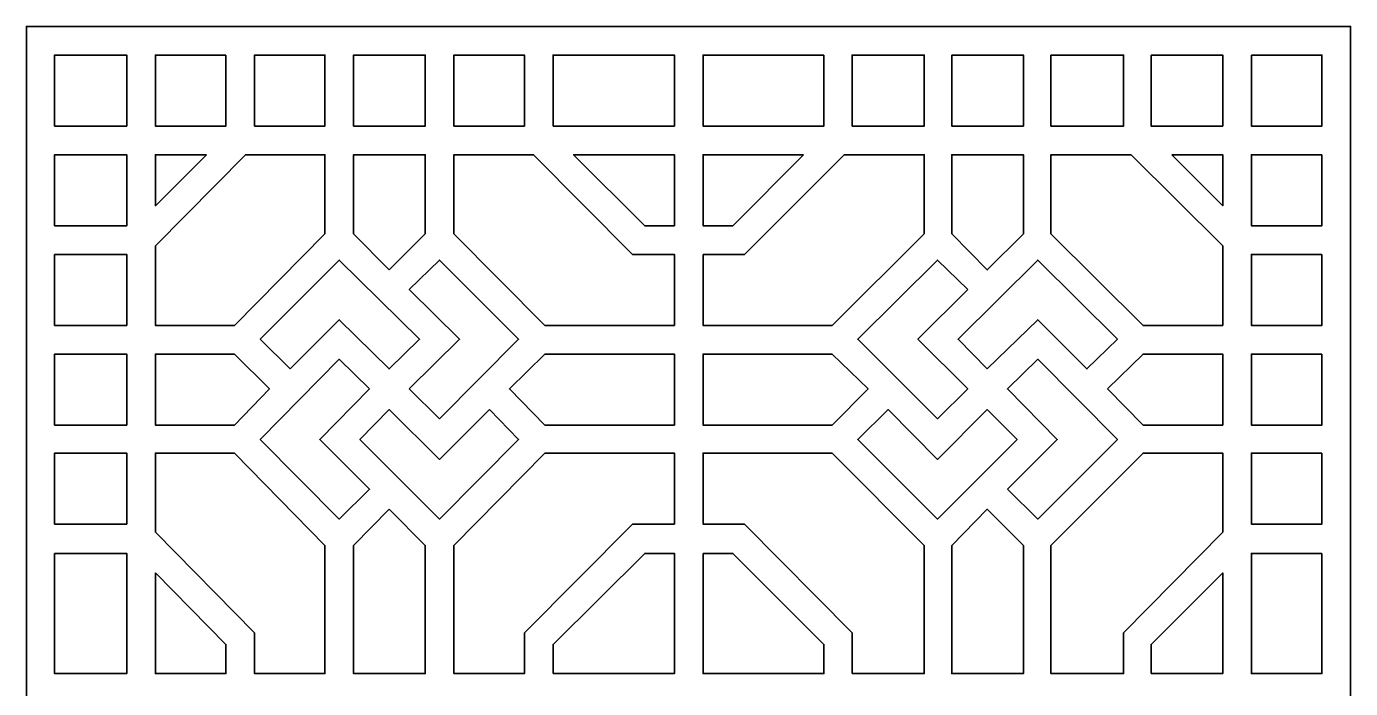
# Model space of a CAD drawing. Header units: centimetres. Extents: x -7.6 to 5.8, y -13 to 14.5.
# Drawn here: x -7.65 to 5.79, y 7.82 to 14.54 of the extents above; entities that cross this region are included whole.
import ezdxf

# ---------------------------------------------------------------- set-up
doc = ezdxf.new("R2010")
doc.units = ezdxf.units.CM
doc.header["$MEASUREMENT"] = 0
doc.layers.add('layer 1', color=7, linetype='Continuous')

msp = doc.modelspace()

# ---------------------------------------------------------------- linework, layer by layer
at = {"layer": 'layer 1', "color": 114, "lineweight": 35}
for points, knots in [([(-0.92346, 1.0957), (-0.92346, 1.0957), (5.79471, 1.0957), (5.79471, 1.0957), (5.79471, 1.0957), (5.79471, 1.0957), (5.79471, 7.81968), (5.79471, 7.81968), (5.79471, 7.81968), (5.79471, 7.81968), (5.79471, 14.54366), (5.79471, 14.54366), (5.79471, 14.54366), (5.79471, 14.54366), (-0.92346, 14.54366), (-0.92346, 14.54366), (-0.92346, 14.54366), (-0.92346, 14.54366), (-7.64744, 14.54366), (-7.64744, 14.54366), (-7.64744, 14.54366), (-7.64744, 14.54366), (-7.64744, 7.81968), (-7.64744, 7.81968), (-7.64744, 7.81968), (-7.64744, 7.81968), (-7.64744, 1.0957), (-7.64744, 1.0957), (-7.64744, 1.0957), (-7.64744, 1.0957), (-0.92346, 1.0957), (-0.92346, 1.0957)], [0, 0, 0, 0, 0.11111111, 0.11111111, 0.11111111, 0.11111111, 0.22222222, 0.22222222, 0.22222222, 0.22222222, 0.33333333, 0.33333333, 0.33333333, 0.33333333, 0.44444444, 0.44444444, 0.44444444, 0.44444444, 0.55555556, 0.55555556, 0.55555556, 0.55555556, 0.66666667, 0.66666667, 0.66666667, 0.66666667, 0.77777778, 0.77777778, 0.77777778, 0.77777778, 1, 1, 1, 1]), ([(-7.36243, 13.53157), (-7.36243, 13.53157), (-7.36243, 14.25283), (-7.36243, 14.25283), (-7.36243, 14.25283), (-7.36243, 14.25283), (-6.62954, 14.25283), (-6.62954, 14.25283), (-6.62954, 14.25283), (-6.62954, 14.25283), (-6.62954, 13.53157), (-6.62954, 13.53157), (-6.62954, 13.53157), (-6.62954, 13.53157), (-7.36243, 13.53157), (-7.36243, 13.53157)], [0, 0, 0, 0, 0.2, 0.2, 0.2, 0.2, 0.4, 0.4, 0.4, 0.4, 0.6, 0.6, 0.6, 0.6, 1, 1, 1, 1]), ([(-5.62327, 14.25283), (-5.62327, 14.25283), (-5.62327, 13.53157), (-5.62327, 13.53157), (-5.62327, 13.53157), (-5.62327, 13.53157), (-6.33871, 13.53157), (-6.33871, 13.53157), (-6.33871, 13.53157), (-6.33871, 13.53157), (-6.33871, 14.25283), (-6.33871, 14.25283), (-6.33871, 14.25283), (-6.33871, 14.25283), (-5.62327, 14.25283), (-5.62327, 14.25283)], [0, 0, 0, 0, 0.2, 0.2, 0.2, 0.2, 0.4, 0.4, 0.4, 0.4, 0.6, 0.6, 0.6, 0.6, 1, 1, 1, 1]), ([(-5.33244, 13.53157), (-5.33244, 13.53157), (-5.33244, 14.25283), (-5.33244, 14.25283), (-5.33244, 14.25283), (-5.33244, 14.25283), (-4.61699, 14.25283), (-4.61699, 14.25283), (-4.61699, 14.25283), (-4.61699, 14.25283), (-4.61699, 13.53157), (-4.61699, 13.53157), (-4.61699, 13.53157), (-4.61699, 13.53157), (-5.33244, 13.53157), (-5.33244, 13.53157)], [0, 0, 0, 0, 0.2, 0.2, 0.2, 0.2, 0.4, 0.4, 0.4, 0.4, 0.6, 0.6, 0.6, 0.6, 1, 1, 1, 1]), ([(-4.32617, 13.53157), (-4.32617, 13.53157), (-4.32617, 14.25283), (-4.32617, 14.25283), (-4.32617, 14.25283), (-4.32617, 14.25283), (-3.59909, 14.25283), (-3.59909, 14.25283), (-3.59909, 14.25283), (-3.59909, 14.25283), (-3.59909, 13.53157), (-3.59909, 13.53157), (-3.59909, 13.53157), (-3.59909, 13.53157), (-4.32617, 13.53157), (-4.32617, 13.53157)], [0, 0, 0, 0, 0.2, 0.2, 0.2, 0.2, 0.4, 0.4, 0.4, 0.4, 0.6, 0.6, 0.6, 0.6, 1, 1, 1, 1]), ([(-3.30826, 13.53157), (-3.30826, 13.53157), (-3.30826, 14.25283), (-3.30826, 14.25283), (-3.30826, 14.25283), (-3.30826, 14.25283), (-2.59282, 14.25283), (-2.59282, 14.25283), (-2.59282, 14.25283), (-2.59282, 14.25283), (-2.59282, 13.53157), (-2.59282, 13.53157), (-2.59282, 13.53157), (-2.59282, 13.53157), (-3.30826, 13.53157), (-3.30826, 13.53157)], [0, 0, 0, 0, 0.2, 0.2, 0.2, 0.2, 0.4, 0.4, 0.4, 0.4, 0.6, 0.6, 0.6, 0.6, 1, 1, 1, 1]), ([(-2.30199, 13.53157), (-2.30199, 13.53157), (-2.30199, 14.25283), (-2.30199, 14.25283), (-2.30199, 14.25283), (-2.30199, 14.25283), (-1.06887, 14.25283), (-1.06887, 14.25283), (-1.06887, 14.25283), (-1.06887, 14.25283), (-1.06887, 13.53157), (-1.06887, 13.53157), (-1.06887, 13.53157), (-1.06887, 13.53157), (-2.30199, 13.53157), (-2.30199, 13.53157)], [0, 0, 0, 0, 0.2, 0.2, 0.2, 0.2, 0.4, 0.4, 0.4, 0.4, 0.6, 0.6, 0.6, 0.6, 1, 1, 1, 1]), ([(0.44926, 14.25283), (0.44926, 14.25283), (0.44926, 13.53157), (0.44926, 13.53157), (0.44926, 13.53157), (0.44926, 13.53157), (-0.77804, 13.53157), (-0.77804, 13.53157), (-0.77804, 13.53157), (-0.77804, 13.53157), (-0.77804, 14.25283), (-0.77804, 14.25283), (-0.77804, 14.25283), (-0.77804, 14.25283), (0.44926, 14.25283), (0.44926, 14.25283)], [0, 0, 0, 0, 0.2, 0.2, 0.2, 0.2, 0.4, 0.4, 0.4, 0.4, 0.6, 0.6, 0.6, 0.6, 1, 1, 1, 1]), ([(0.73427, 13.53157), (0.73427, 13.53157), (0.73427, 14.25283), (0.73427, 14.25283), (0.73427, 14.25283), (0.73427, 14.25283), (1.46716, 14.25283), (1.46716, 14.25283), (1.46716, 14.25283), (1.46716, 14.25283), (1.46716, 13.53157), (1.46716, 13.53157), (1.46716, 13.53157), (1.46716, 13.53157), (0.73427, 13.53157), (0.73427, 13.53157)], [0, 0, 0, 0, 0.2, 0.2, 0.2, 0.2, 0.4, 0.4, 0.4, 0.4, 0.6, 0.6, 0.6, 0.6, 1, 1, 1, 1]), ([(1.74636, 14.25283), (1.74636, 14.25283), (2.47343, 14.25283), (2.47343, 14.25283), (2.47343, 14.25283), (2.47343, 14.25283), (2.47343, 13.53157), (2.47343, 13.53157), (2.47343, 13.53157), (2.47343, 13.53157), (1.74636, 13.53157), (1.74636, 13.53157), (1.74636, 13.53157), (1.74636, 13.53157), (1.74636, 14.25283), (1.74636, 14.25283)], [0, 0, 0, 0, 0.2, 0.2, 0.2, 0.2, 0.4, 0.4, 0.4, 0.4, 0.6, 0.6, 0.6, 0.6, 1, 1, 1, 1]), ([(2.75263, 14.25283), (2.75263, 14.25283), (3.49134, 14.25283), (3.49134, 14.25283), (3.49134, 14.25283), (3.49134, 14.25283), (3.49134, 13.53157), (3.49134, 13.53157), (3.49134, 13.53157), (3.49134, 13.53157), (2.75263, 13.53157), (2.75263, 13.53157), (2.75263, 13.53157), (2.75263, 13.53157), (2.75263, 14.25283), (2.75263, 14.25283)], [0, 0, 0, 0, 0.2, 0.2, 0.2, 0.2, 0.4, 0.4, 0.4, 0.4, 0.6, 0.6, 0.6, 0.6, 1, 1, 1, 1]), ([(3.77053, 14.25283), (3.77053, 14.25283), (4.49761, 14.25283), (4.49761, 14.25283), (4.49761, 14.25283), (4.49761, 14.25283), (4.49761, 13.53157), (4.49761, 13.53157), (4.49761, 13.53157), (4.49761, 13.53157), (3.77053, 13.53157), (3.77053, 13.53157), (3.77053, 13.53157), (3.77053, 13.53157), (3.77053, 14.25283), (3.77053, 14.25283)], [0, 0, 0, 0, 0.2, 0.2, 0.2, 0.2, 0.4, 0.4, 0.4, 0.4, 0.6, 0.6, 0.6, 0.6, 1, 1, 1, 1]), ([(4.78844, 14.25283), (4.78844, 14.25283), (5.50388, 14.25283), (5.50388, 14.25283), (5.50388, 14.25283), (5.50388, 14.25283), (5.50388, 13.53157), (5.50388, 13.53157), (5.50388, 13.53157), (5.50388, 13.53157), (4.78844, 13.53157), (4.78844, 13.53157), (4.78844, 13.53157), (4.78844, 13.53157), (4.78844, 14.25283), (4.78844, 14.25283)], [0, 0, 0, 0, 0.2, 0.2, 0.2, 0.2, 0.4, 0.4, 0.4, 0.4, 0.6, 0.6, 0.6, 0.6, 1, 1, 1, 1]), ([(-6.62954, 12.51949), (-6.62954, 12.51949), (-7.36243, 12.51949), (-7.36243, 12.51949), (-7.36243, 12.51949), (-7.36243, 12.51949), (-7.36243, 13.24074), (-7.36243, 13.24074), (-7.36243, 13.24074), (-7.36243, 13.24074), (-6.62954, 13.24074), (-6.62954, 13.24074), (-6.62954, 13.24074), (-6.62954, 13.24074), (-6.62954, 12.51949), (-6.62954, 12.51949)], [0, 0, 0, 0, 0.2, 0.2, 0.2, 0.2, 0.4, 0.4, 0.4, 0.4, 0.6, 0.6, 0.6, 0.6, 1, 1, 1, 1]), ([(-6.33871, 12.3159), (-6.33871, 12.3159), (-5.4255, 13.24074), (-5.4255, 13.24074), (-5.4255, 13.24074), (-5.4255, 13.24074), (-4.61699, 13.24074), (-4.61699, 13.24074), (-4.61699, 13.24074), (-4.61699, 13.24074), (-4.61699, 12.43805), (-4.61699, 12.43805), (-4.61699, 12.43805), (-4.61699, 12.43805), (-5.53602, 11.5074), (-5.53602, 11.5074), (-5.53602, 11.5074), (-5.53602, 11.5074), (-6.33871, 11.5074), (-6.33871, 11.5074), (-6.33871, 11.5074), (-6.33871, 11.5074), (-6.33871, 12.3159), (-6.33871, 12.3159)], [0, 0, 0, 0, 0.14285714, 0.14285714, 0.14285714, 0.14285714, 0.28571429, 0.28571429, 0.28571429, 0.28571429, 0.42857143, 0.42857143, 0.42857143, 0.42857143, 0.57142857, 0.57142857, 0.57142857, 0.57142857, 0.71428571, 0.71428571, 0.71428571, 0.71428571, 1, 1, 1, 1]), ([(-5.82103, 13.24074), (-5.82103, 13.24074), (-6.33871, 12.72307), (-6.33871, 12.72307), (-6.33871, 12.72307), (-6.33871, 12.72307), (-6.33871, 13.24074), (-6.33871, 13.24074), (-6.33871, 13.24074), (-6.33871, 13.24074), (-5.82103, 13.24074), (-5.82103, 13.24074)], [0, 0, 0, 0, 0.25, 0.25, 0.25, 0.25, 0.5, 0.5, 0.5, 0.5, 1, 1, 1, 1]), ([(-3.96554, 12.07161), (-3.96554, 12.07161), (-4.32617, 12.43805), (-4.32617, 12.43805), (-4.32617, 12.43805), (-4.32617, 12.43805), (-4.32617, 13.24074), (-4.32617, 13.24074), (-4.32617, 13.24074), (-4.32617, 13.24074), (-3.59909, 13.24074), (-3.59909, 13.24074), (-3.59909, 13.24074), (-3.59909, 13.24074), (-3.59909, 12.43805), (-3.59909, 12.43805), (-3.59909, 12.43805), (-3.59909, 12.43805), (-3.96554, 12.07161), (-3.96554, 12.07161)], [0, 0, 0, 0, 0.16666667, 0.16666667, 0.16666667, 0.16666667, 0.33333333, 0.33333333, 0.33333333, 0.33333333, 0.5, 0.5, 0.5, 0.5, 0.66666667, 0.66666667, 0.66666667, 0.66666667, 1, 1, 1, 1]), ([(-2.38342, 11.5074), (-2.38342, 11.5074), (-3.30826, 12.43805), (-3.30826, 12.43805), (-3.30826, 12.43805), (-3.30826, 12.43805), (-3.30826, 13.24074), (-3.30826, 13.24074), (-3.30826, 13.24074), (-3.30826, 13.24074), (-2.49976, 13.24074), (-2.49976, 13.24074), (-2.49976, 13.24074), (-2.49976, 13.24074), (-1.49348, 12.22868), (-1.49348, 12.22868), (-1.49348, 12.22868), (-1.49348, 12.22868), (-1.06887, 12.22868), (-1.06887, 12.22868), (-1.06887, 12.22868), (-1.06887, 12.22868), (-1.06887, 11.5074), (-1.06887, 11.5074), (-1.06887, 11.5074), (-1.06887, 11.5074), (-2.38342, 11.5074), (-2.38342, 11.5074)], [0, 0, 0, 0, 0.125, 0.125, 0.125, 0.125, 0.25, 0.25, 0.25, 0.25, 0.375, 0.375, 0.375, 0.375, 0.5, 0.5, 0.5, 0.5, 0.625, 0.625, 0.625, 0.625, 0.75, 0.75, 0.75, 0.75, 1, 1, 1, 1]), ([(-1.06887, 12.51949), (-1.06887, 12.51949), (-1.37134, 12.51949), (-1.37134, 12.51949), (-1.37134, 12.51949), (-1.37134, 12.51949), (-2.09259, 13.24074), (-2.09259, 13.24074), (-2.09259, 13.24074), (-2.09259, 13.24074), (-1.06887, 13.24074), (-1.06887, 13.24074), (-1.06887, 13.24074), (-1.06887, 13.24074), (-1.06887, 12.51949), (-1.06887, 12.51949)], [0, 0, 0, 0, 0.2, 0.2, 0.2, 0.2, 0.4, 0.4, 0.4, 0.4, 0.6, 0.6, 0.6, 0.6, 1, 1, 1, 1]), ([(-0.77804, 12.22868), (-0.77804, 12.22868), (-0.35925, 12.22868), (-0.35925, 12.22868), (-0.35925, 12.22868), (-0.35925, 12.22868), (0.65284, 13.24074), (0.65284, 13.24074), (0.65284, 13.24074), (0.65284, 13.24074), (1.46716, 13.24074), (1.46716, 13.24074), (1.46716, 13.24074), (1.46716, 13.24074), (1.46716, 12.43805), (1.46716, 12.43805), (1.46716, 12.43805), (1.46716, 12.43805), (0.53069, 11.5074), (0.53069, 11.5074), (0.53069, 11.5074), (0.53069, 11.5074), (-0.77804, 11.5074), (-0.77804, 11.5074), (-0.77804, 11.5074), (-0.77804, 11.5074), (-0.77804, 12.22868), (-0.77804, 12.22868)], [0, 0, 0, 0, 0.125, 0.125, 0.125, 0.125, 0.25, 0.25, 0.25, 0.25, 0.375, 0.375, 0.375, 0.375, 0.5, 0.5, 0.5, 0.5, 0.625, 0.625, 0.625, 0.625, 0.75, 0.75, 0.75, 0.75, 1, 1, 1, 1]), ([(0.23986, 13.24074), (0.23986, 13.24074), (-0.47558, 12.51949), (-0.47558, 12.51949), (-0.47558, 12.51949), (-0.47558, 12.51949), (-0.77804, 12.51949), (-0.77804, 12.51949), (-0.77804, 12.51949), (-0.77804, 12.51949), (-0.77804, 13.24074), (-0.77804, 13.24074), (-0.77804, 13.24074), (-0.77804, 13.24074), (0.23986, 13.24074), (0.23986, 13.24074)], [0, 0, 0, 0, 0.2, 0.2, 0.2, 0.2, 0.4, 0.4, 0.4, 0.4, 0.6, 0.6, 0.6, 0.6, 1, 1, 1, 1]), ([(2.47343, 12.43805), (2.47343, 12.43805), (2.10699, 12.07161), (2.10699, 12.07161), (2.10699, 12.07161), (2.10699, 12.07161), (1.74636, 12.43805), (1.74636, 12.43805), (1.74636, 12.43805), (1.74636, 12.43805), (1.74636, 13.24074), (1.74636, 13.24074), (1.74636, 13.24074), (1.74636, 13.24074), (2.47343, 13.24074), (2.47343, 13.24074), (2.47343, 13.24074), (2.47343, 13.24074), (2.47343, 12.43805), (2.47343, 12.43805)], [0, 0, 0, 0, 0.16666667, 0.16666667, 0.16666667, 0.16666667, 0.33333333, 0.33333333, 0.33333333, 0.33333333, 0.5, 0.5, 0.5, 0.5, 0.66666667, 0.66666667, 0.66666667, 0.66666667, 1, 1, 1, 1]), ([(3.6891, 11.5074), (3.6891, 11.5074), (2.75263, 12.43805), (2.75263, 12.43805), (2.75263, 12.43805), (2.75263, 12.43805), (2.75263, 13.24074), (2.75263, 13.24074), (2.75263, 13.24074), (2.75263, 13.24074), (3.56695, 13.24074), (3.56695, 13.24074), (3.56695, 13.24074), (3.56695, 13.24074), (4.49761, 12.3159), (4.49761, 12.3159), (4.49761, 12.3159), (4.49761, 12.3159), (4.49761, 11.5074), (4.49761, 11.5074), (4.49761, 11.5074), (4.49761, 11.5074), (3.6891, 11.5074), (3.6891, 11.5074)], [0, 0, 0, 0, 0.14285714, 0.14285714, 0.14285714, 0.14285714, 0.28571429, 0.28571429, 0.28571429, 0.28571429, 0.42857143, 0.42857143, 0.42857143, 0.42857143, 0.57142857, 0.57142857, 0.57142857, 0.57142857, 0.71428571, 0.71428571, 0.71428571, 0.71428571, 1, 1, 1, 1]), ([(3.97993, 13.24074), (3.97993, 13.24074), (4.49761, 13.24074), (4.49761, 13.24074), (4.49761, 13.24074), (4.49761, 13.24074), (4.49761, 12.72307), (4.49761, 12.72307), (4.49761, 12.72307), (4.49761, 12.72307), (3.97993, 13.24074), (3.97993, 13.24074)], [0, 0, 0, 0, 0.25, 0.25, 0.25, 0.25, 0.5, 0.5, 0.5, 0.5, 1, 1, 1, 1]), ([(5.50388, 13.24074), (5.50388, 13.24074), (5.50388, 12.51949), (5.50388, 12.51949), (5.50388, 12.51949), (5.50388, 12.51949), (4.78844, 12.51949), (4.78844, 12.51949), (4.78844, 12.51949), (4.78844, 12.51949), (4.78844, 13.24074), (4.78844, 13.24074), (4.78844, 13.24074), (4.78844, 13.24074), (5.50388, 13.24074), (5.50388, 13.24074)], [0, 0, 0, 0, 0.2, 0.2, 0.2, 0.2, 0.4, 0.4, 0.4, 0.4, 0.6, 0.6, 0.6, 0.6, 1, 1, 1, 1]), ([(-7.36243, 12.22868), (-7.36243, 12.22868), (-6.62954, 12.22868), (-6.62954, 12.22868), (-6.62954, 12.22868), (-6.62954, 12.22868), (-6.62954, 11.5074), (-6.62954, 11.5074), (-6.62954, 11.5074), (-6.62954, 11.5074), (-7.36243, 11.5074), (-7.36243, 11.5074), (-7.36243, 11.5074), (-7.36243, 11.5074), (-7.36243, 12.22868), (-7.36243, 12.22868)], [0, 0, 0, 0, 0.2, 0.2, 0.2, 0.2, 0.4, 0.4, 0.4, 0.4, 0.6, 0.6, 0.6, 0.6, 1, 1, 1, 1]), ([(-4.97181, 11.06534), (-4.97181, 11.06534), (-5.27427, 11.3678), (-5.27427, 11.3678), (-5.27427, 11.3678), (-5.27427, 11.3678), (-4.47158, 12.17051), (-4.47158, 12.17051), (-4.47158, 12.17051), (-4.47158, 12.17051), (-3.65726, 11.3678), (-3.65726, 11.3678), (-3.65726, 11.3678), (-3.65726, 11.3678), (-3.96554, 11.06534), (-3.96554, 11.06534), (-3.96554, 11.06534), (-3.96554, 11.06534), (-4.47158, 11.56556), (-4.47158, 11.56556), (-4.47158, 11.56556), (-4.47158, 11.56556), (-4.97181, 11.06534), (-4.97181, 11.06534)], [0, 0, 0, 0, 0.14285714, 0.14285714, 0.14285714, 0.14285714, 0.28571429, 0.28571429, 0.28571429, 0.28571429, 0.42857143, 0.42857143, 0.42857143, 0.42857143, 0.57142857, 0.57142857, 0.57142857, 0.57142857, 0.71428571, 0.71428571, 0.71428571, 0.71428571, 1, 1, 1, 1]), ([(-3.76196, 10.86176), (-3.76196, 10.86176), (-3.2501, 11.3678), (-3.2501, 11.3678), (-3.2501, 11.3678), (-3.2501, 11.3678), (-3.76196, 11.87384), (-3.76196, 11.87384), (-3.76196, 11.87384), (-3.76196, 11.87384), (-3.45368, 12.17051), (-3.45368, 12.17051), (-3.45368, 12.17051), (-3.45368, 12.17051), (-2.65099, 11.3678), (-2.65099, 11.3678), (-2.65099, 11.3678), (-2.65099, 11.3678), (-3.45368, 10.55929), (-3.45368, 10.55929), (-3.45368, 10.55929), (-3.45368, 10.55929), (-3.76196, 10.86176), (-3.76196, 10.86176)], [0, 0, 0, 0, 0.14285714, 0.14285714, 0.14285714, 0.14285714, 0.28571429, 0.28571429, 0.28571429, 0.28571429, 0.42857143, 0.42857143, 0.42857143, 0.42857143, 0.57142857, 0.57142857, 0.57142857, 0.57142857, 0.71428571, 0.71428571, 0.71428571, 0.71428571, 1, 1, 1, 1]), ([(1.90922, 11.87384), (1.90922, 11.87384), (1.40318, 11.3678), (1.40318, 11.3678), (1.40318, 11.3678), (1.40318, 11.3678), (1.90922, 10.86176), (1.90922, 10.86176), (1.90922, 10.86176), (1.90922, 10.86176), (1.60094, 10.55929), (1.60094, 10.55929), (1.60094, 10.55929), (1.60094, 10.55929), (0.79244, 11.3678), (0.79244, 11.3678), (0.79244, 11.3678), (0.79244, 11.3678), (1.60094, 12.17051), (1.60094, 12.17051), (1.60094, 12.17051), (1.60094, 12.17051), (1.90922, 11.87384), (1.90922, 11.87384)], [0, 0, 0, 0, 0.14285714, 0.14285714, 0.14285714, 0.14285714, 0.28571429, 0.28571429, 0.28571429, 0.28571429, 0.42857143, 0.42857143, 0.42857143, 0.42857143, 0.57142857, 0.57142857, 0.57142857, 0.57142857, 0.71428571, 0.71428571, 0.71428571, 0.71428571, 1, 1, 1, 1]), ([(2.10699, 11.06534), (2.10699, 11.06534), (1.81034, 11.3678), (1.81034, 11.3678), (1.81034, 11.3678), (1.81034, 11.3678), (2.61885, 12.17051), (2.61885, 12.17051), (2.61885, 12.17051), (2.61885, 12.17051), (3.42735, 11.3678), (3.42735, 11.3678), (3.42735, 11.3678), (3.42735, 11.3678), (3.11907, 11.06534), (3.11907, 11.06534), (3.11907, 11.06534), (3.11907, 11.06534), (2.61885, 11.56556), (2.61885, 11.56556), (2.61885, 11.56556), (2.61885, 11.56556), (2.10699, 11.06534), (2.10699, 11.06534)], [0, 0, 0, 0, 0.14285714, 0.14285714, 0.14285714, 0.14285714, 0.28571429, 0.28571429, 0.28571429, 0.28571429, 0.42857143, 0.42857143, 0.42857143, 0.42857143, 0.57142857, 0.57142857, 0.57142857, 0.57142857, 0.71428571, 0.71428571, 0.71428571, 0.71428571, 1, 1, 1, 1]), ([(5.50388, 12.22868), (5.50388, 12.22868), (5.50388, 11.5074), (5.50388, 11.5074), (5.50388, 11.5074), (5.50388, 11.5074), (4.78844, 11.5074), (4.78844, 11.5074), (4.78844, 11.5074), (4.78844, 11.5074), (4.78844, 12.22868), (4.78844, 12.22868), (4.78844, 12.22868), (4.78844, 12.22868), (5.50388, 12.22868), (5.50388, 12.22868)], [0, 0, 0, 0, 0.2, 0.2, 0.2, 0.2, 0.4, 0.4, 0.4, 0.4, 0.6, 0.6, 0.6, 0.6, 1, 1, 1, 1]), ([(-6.62954, 10.49531), (-6.62954, 10.49531), (-7.36243, 10.49531), (-7.36243, 10.49531), (-7.36243, 10.49531), (-7.36243, 10.49531), (-7.36243, 11.21657), (-7.36243, 11.21657), (-7.36243, 11.21657), (-7.36243, 11.21657), (-6.62954, 11.21657), (-6.62954, 11.21657), (-6.62954, 11.21657), (-6.62954, 11.21657), (-6.62954, 10.49531), (-6.62954, 10.49531)], [0, 0, 0, 0, 0.2, 0.2, 0.2, 0.2, 0.4, 0.4, 0.4, 0.4, 0.6, 0.6, 0.6, 0.6, 1, 1, 1, 1]), ([(-5.53602, 11.21657), (-5.53602, 11.21657), (-5.1812, 10.86176), (-5.1812, 10.86176), (-5.1812, 10.86176), (-5.1812, 10.86176), (-5.53602, 10.49531), (-5.53602, 10.49531), (-5.53602, 10.49531), (-5.53602, 10.49531), (-6.33871, 10.49531), (-6.33871, 10.49531), (-6.33871, 10.49531), (-6.33871, 10.49531), (-6.33871, 11.21657), (-6.33871, 11.21657), (-6.33871, 11.21657), (-6.33871, 11.21657), (-5.53602, 11.21657), (-5.53602, 11.21657)], [0, 0, 0, 0, 0.16666667, 0.16666667, 0.16666667, 0.16666667, 0.33333333, 0.33333333, 0.33333333, 0.33333333, 0.5, 0.5, 0.5, 0.5, 0.66666667, 0.66666667, 0.66666667, 0.66666667, 1, 1, 1, 1]), ([(-4.1633, 10.86176), (-4.1633, 10.86176), (-4.66934, 10.3499), (-4.66934, 10.3499), (-4.66934, 10.3499), (-4.66934, 10.3499), (-4.1633, 9.84385), (-4.1633, 9.84385), (-4.1633, 9.84385), (-4.1633, 9.84385), (-4.47158, 9.54139), (-4.47158, 9.54139), (-4.47158, 9.54139), (-4.47158, 9.54139), (-5.27427, 10.3499), (-5.27427, 10.3499), (-5.27427, 10.3499), (-5.27427, 10.3499), (-4.47158, 11.16422), (-4.47158, 11.16422), (-4.47158, 11.16422), (-4.47158, 11.16422), (-4.1633, 10.86176), (-4.1633, 10.86176)], [0, 0, 0, 0, 0.14285714, 0.14285714, 0.14285714, 0.14285714, 0.28571429, 0.28571429, 0.28571429, 0.28571429, 0.42857143, 0.42857143, 0.42857143, 0.42857143, 0.57142857, 0.57142857, 0.57142857, 0.57142857, 0.71428571, 0.71428571, 0.71428571, 0.71428571, 1, 1, 1, 1]), ([(-2.38342, 10.49531), (-2.38342, 10.49531), (-2.74405, 10.86176), (-2.74405, 10.86176), (-2.74405, 10.86176), (-2.74405, 10.86176), (-2.38342, 11.21657), (-2.38342, 11.21657), (-2.38342, 11.21657), (-2.38342, 11.21657), (-1.06887, 11.21657), (-1.06887, 11.21657), (-1.06887, 11.21657), (-1.06887, 11.21657), (-1.06887, 10.49531), (-1.06887, 10.49531), (-1.06887, 10.49531), (-1.06887, 10.49531), (-2.38342, 10.49531), (-2.38342, 10.49531)], [0, 0, 0, 0, 0.16666667, 0.16666667, 0.16666667, 0.16666667, 0.33333333, 0.33333333, 0.33333333, 0.33333333, 0.5, 0.5, 0.5, 0.5, 0.66666667, 0.66666667, 0.66666667, 0.66666667, 1, 1, 1, 1]), ([(0.53069, 10.49531), (0.53069, 10.49531), (-0.77804, 10.49531), (-0.77804, 10.49531), (-0.77804, 10.49531), (-0.77804, 10.49531), (-0.77804, 11.21657), (-0.77804, 11.21657), (-0.77804, 11.21657), (-0.77804, 11.21657), (0.53069, 11.21657), (0.53069, 11.21657), (0.53069, 11.21657), (0.53069, 11.21657), (0.89714, 10.86176), (0.89714, 10.86176), (0.89714, 10.86176), (0.89714, 10.86176), (0.53069, 10.49531), (0.53069, 10.49531)], [0, 0, 0, 0, 0.16666667, 0.16666667, 0.16666667, 0.16666667, 0.33333333, 0.33333333, 0.33333333, 0.33333333, 0.5, 0.5, 0.5, 0.5, 0.66666667, 0.66666667, 0.66666667, 0.66666667, 1, 1, 1, 1]), ([(2.31057, 9.84385), (2.31057, 9.84385), (2.81661, 10.3499), (2.81661, 10.3499), (2.81661, 10.3499), (2.81661, 10.3499), (2.31057, 10.86176), (2.31057, 10.86176), (2.31057, 10.86176), (2.31057, 10.86176), (2.61885, 11.16422), (2.61885, 11.16422), (2.61885, 11.16422), (2.61885, 11.16422), (3.42735, 10.3499), (3.42735, 10.3499), (3.42735, 10.3499), (3.42735, 10.3499), (2.61885, 9.54139), (2.61885, 9.54139), (2.61885, 9.54139), (2.61885, 9.54139), (2.31057, 9.84385), (2.31057, 9.84385)], [0, 0, 0, 0, 0.14285714, 0.14285714, 0.14285714, 0.14285714, 0.28571429, 0.28571429, 0.28571429, 0.28571429, 0.42857143, 0.42857143, 0.42857143, 0.42857143, 0.57142857, 0.57142857, 0.57142857, 0.57142857, 0.71428571, 0.71428571, 0.71428571, 0.71428571, 1, 1, 1, 1]), ([(3.32847, 10.86176), (3.32847, 10.86176), (3.6891, 11.21657), (3.6891, 11.21657), (3.6891, 11.21657), (3.6891, 11.21657), (4.49761, 11.21657), (4.49761, 11.21657), (4.49761, 11.21657), (4.49761, 11.21657), (4.49761, 10.49531), (4.49761, 10.49531), (4.49761, 10.49531), (4.49761, 10.49531), (3.6891, 10.49531), (3.6891, 10.49531), (3.6891, 10.49531), (3.6891, 10.49531), (3.32847, 10.86176), (3.32847, 10.86176)], [0, 0, 0, 0, 0.16666667, 0.16666667, 0.16666667, 0.16666667, 0.33333333, 0.33333333, 0.33333333, 0.33333333, 0.5, 0.5, 0.5, 0.5, 0.66666667, 0.66666667, 0.66666667, 0.66666667, 1, 1, 1, 1]), ([(5.50388, 11.21657), (5.50388, 11.21657), (5.50388, 10.49531), (5.50388, 10.49531), (5.50388, 10.49531), (5.50388, 10.49531), (4.78844, 10.49531), (4.78844, 10.49531), (4.78844, 10.49531), (4.78844, 10.49531), (4.78844, 11.21657), (4.78844, 11.21657), (4.78844, 11.21657), (4.78844, 11.21657), (5.50388, 11.21657), (5.50388, 11.21657)], [0, 0, 0, 0, 0.2, 0.2, 0.2, 0.2, 0.4, 0.4, 0.4, 0.4, 0.6, 0.6, 0.6, 0.6, 1, 1, 1, 1]), ([(-2.94763, 10.65236), (-2.94763, 10.65236), (-2.65099, 10.3499), (-2.65099, 10.3499), (-2.65099, 10.3499), (-2.65099, 10.3499), (-3.45368, 9.54139), (-3.45368, 9.54139), (-3.45368, 9.54139), (-3.45368, 9.54139), (-4.26218, 10.3499), (-4.26218, 10.3499), (-4.26218, 10.3499), (-4.26218, 10.3499), (-3.96554, 10.65236), (-3.96554, 10.65236), (-3.96554, 10.65236), (-3.96554, 10.65236), (-3.45368, 10.14632), (-3.45368, 10.14632), (-3.45368, 10.14632), (-3.45368, 10.14632), (-2.94763, 10.65236), (-2.94763, 10.65236)], [0, 0, 0, 0, 0.14285714, 0.14285714, 0.14285714, 0.14285714, 0.28571429, 0.28571429, 0.28571429, 0.28571429, 0.42857143, 0.42857143, 0.42857143, 0.42857143, 0.57142857, 0.57142857, 0.57142857, 0.57142857, 0.71428571, 0.71428571, 0.71428571, 0.71428571, 1, 1, 1, 1]), ([(2.10699, 10.65236), (2.10699, 10.65236), (2.40945, 10.3499), (2.40945, 10.3499), (2.40945, 10.3499), (2.40945, 10.3499), (1.60094, 9.54139), (1.60094, 9.54139), (1.60094, 9.54139), (1.60094, 9.54139), (0.79244, 10.3499), (0.79244, 10.3499), (0.79244, 10.3499), (0.79244, 10.3499), (1.10072, 10.65236), (1.10072, 10.65236), (1.10072, 10.65236), (1.10072, 10.65236), (1.60094, 10.14632), (1.60094, 10.14632), (1.60094, 10.14632), (1.60094, 10.14632), (2.10699, 10.65236), (2.10699, 10.65236)], [0, 0, 0, 0, 0.14285714, 0.14285714, 0.14285714, 0.14285714, 0.28571429, 0.28571429, 0.28571429, 0.28571429, 0.42857143, 0.42857143, 0.42857143, 0.42857143, 0.57142857, 0.57142857, 0.57142857, 0.57142857, 0.71428571, 0.71428571, 0.71428571, 0.71428571, 1, 1, 1, 1]), ([(-6.62954, 9.48904), (-6.62954, 9.48904), (-7.36243, 9.48904), (-7.36243, 9.48904), (-7.36243, 9.48904), (-7.36243, 9.48904), (-7.36243, 10.2103), (-7.36243, 10.2103), (-7.36243, 10.2103), (-7.36243, 10.2103), (-6.62954, 10.2103), (-6.62954, 10.2103), (-6.62954, 10.2103), (-6.62954, 10.2103), (-6.62954, 9.48904), (-6.62954, 9.48904)], [0, 0, 0, 0, 0.2, 0.2, 0.2, 0.2, 0.4, 0.4, 0.4, 0.4, 0.6, 0.6, 0.6, 0.6, 1, 1, 1, 1]), ([(-5.53602, 10.2103), (-5.53602, 10.2103), (-4.61699, 9.27383), (-4.61699, 9.27383), (-4.61699, 9.27383), (-4.61699, 9.27383), (-4.61699, 7.97091), (-4.61699, 7.97091), (-4.61699, 7.97091), (-4.61699, 7.97091), (-5.33244, 7.97091), (-5.33244, 7.97091), (-5.33244, 7.97091), (-5.33244, 7.97091), (-5.33244, 8.38389), (-5.33244, 8.38389), (-5.33244, 8.38389), (-5.33244, 8.38389), (-6.33871, 9.40761), (-6.33871, 9.40761), (-6.33871, 9.40761), (-6.33871, 9.40761), (-6.33871, 10.2103), (-6.33871, 10.2103), (-6.33871, 10.2103), (-6.33871, 10.2103), (-5.53602, 10.2103), (-5.53602, 10.2103)], [0, 0, 0, 0, 0.125, 0.125, 0.125, 0.125, 0.25, 0.25, 0.25, 0.25, 0.375, 0.375, 0.375, 0.375, 0.5, 0.5, 0.5, 0.5, 0.625, 0.625, 0.625, 0.625, 0.75, 0.75, 0.75, 0.75, 1, 1, 1, 1]), ([(-3.30826, 9.27383), (-3.30826, 9.27383), (-2.38342, 10.2103), (-2.38342, 10.2103), (-2.38342, 10.2103), (-2.38342, 10.2103), (-1.06887, 10.2103), (-1.06887, 10.2103), (-1.06887, 10.2103), (-1.06887, 10.2103), (-1.06887, 9.48904), (-1.06887, 9.48904), (-1.06887, 9.48904), (-1.06887, 9.48904), (-1.49348, 9.48904), (-1.49348, 9.48904), (-1.49348, 9.48904), (-1.49348, 9.48904), (-2.59282, 8.38389), (-2.59282, 8.38389), (-2.59282, 8.38389), (-2.59282, 8.38389), (-2.59282, 7.97091), (-2.59282, 7.97091), (-2.59282, 7.97091), (-2.59282, 7.97091), (-3.30826, 7.97091), (-3.30826, 7.97091), (-3.30826, 7.97091), (-3.30826, 7.97091), (-3.30826, 9.27383), (-3.30826, 9.27383)], [0, 0, 0, 0, 0.11111111, 0.11111111, 0.11111111, 0.11111111, 0.22222222, 0.22222222, 0.22222222, 0.22222222, 0.33333333, 0.33333333, 0.33333333, 0.33333333, 0.44444444, 0.44444444, 0.44444444, 0.44444444, 0.55555556, 0.55555556, 0.55555556, 0.55555556, 0.66666667, 0.66666667, 0.66666667, 0.66666667, 0.77777778, 0.77777778, 0.77777778, 0.77777778, 1, 1, 1, 1]), ([(0.73427, 7.97091), (0.73427, 7.97091), (0.73427, 8.38389), (0.73427, 8.38389), (0.73427, 8.38389), (0.73427, 8.38389), (-0.35925, 9.48904), (-0.35925, 9.48904), (-0.35925, 9.48904), (-0.35925, 9.48904), (-0.77804, 9.48904), (-0.77804, 9.48904), (-0.77804, 9.48904), (-0.77804, 9.48904), (-0.77804, 10.2103), (-0.77804, 10.2103), (-0.77804, 10.2103), (-0.77804, 10.2103), (0.53069, 10.2103), (0.53069, 10.2103), (0.53069, 10.2103), (0.53069, 10.2103), (1.46716, 9.27383), (1.46716, 9.27383), (1.46716, 9.27383), (1.46716, 9.27383), (1.46716, 7.97091), (1.46716, 7.97091), (1.46716, 7.97091), (1.46716, 7.97091), (0.73427, 7.97091), (0.73427, 7.97091)], [0, 0, 0, 0, 0.11111111, 0.11111111, 0.11111111, 0.11111111, 0.22222222, 0.22222222, 0.22222222, 0.22222222, 0.33333333, 0.33333333, 0.33333333, 0.33333333, 0.44444444, 0.44444444, 0.44444444, 0.44444444, 0.55555556, 0.55555556, 0.55555556, 0.55555556, 0.66666667, 0.66666667, 0.66666667, 0.66666667, 0.77777778, 0.77777778, 0.77777778, 0.77777778, 1, 1, 1, 1]), ([(2.75263, 9.27383), (2.75263, 9.27383), (3.6891, 10.2103), (3.6891, 10.2103), (3.6891, 10.2103), (3.6891, 10.2103), (4.49761, 10.2103), (4.49761, 10.2103), (4.49761, 10.2103), (4.49761, 10.2103), (4.49761, 9.40761), (4.49761, 9.40761), (4.49761, 9.40761), (4.49761, 9.40761), (3.49134, 8.38389), (3.49134, 8.38389), (3.49134, 8.38389), (3.49134, 8.38389), (3.49134, 7.97091), (3.49134, 7.97091), (3.49134, 7.97091), (3.49134, 7.97091), (2.75263, 7.97091), (2.75263, 7.97091), (2.75263, 7.97091), (2.75263, 7.97091), (2.75263, 9.27383), (2.75263, 9.27383)], [0, 0, 0, 0, 0.125, 0.125, 0.125, 0.125, 0.25, 0.25, 0.25, 0.25, 0.375, 0.375, 0.375, 0.375, 0.5, 0.5, 0.5, 0.5, 0.625, 0.625, 0.625, 0.625, 0.75, 0.75, 0.75, 0.75, 1, 1, 1, 1]), ([(5.50388, 10.2103), (5.50388, 10.2103), (5.50388, 9.48904), (5.50388, 9.48904), (5.50388, 9.48904), (5.50388, 9.48904), (4.78844, 9.48904), (4.78844, 9.48904), (4.78844, 9.48904), (4.78844, 9.48904), (4.78844, 10.2103), (4.78844, 10.2103), (4.78844, 10.2103), (4.78844, 10.2103), (5.50388, 10.2103), (5.50388, 10.2103)], [0, 0, 0, 0, 0.2, 0.2, 0.2, 0.2, 0.4, 0.4, 0.4, 0.4, 0.6, 0.6, 0.6, 0.6, 1, 1, 1, 1]), ([(-3.96554, 9.64027), (-3.96554, 9.64027), (-3.59909, 9.27383), (-3.59909, 9.27383), (-3.59909, 9.27383), (-3.59909, 9.27383), (-3.59909, 7.97091), (-3.59909, 7.97091), (-3.59909, 7.97091), (-3.59909, 7.97091), (-4.32617, 7.97091), (-4.32617, 7.97091), (-4.32617, 7.97091), (-4.32617, 7.97091), (-4.32617, 9.27383), (-4.32617, 9.27383), (-4.32617, 9.27383), (-4.32617, 9.27383), (-3.96554, 9.64027), (-3.96554, 9.64027)], [0, 0, 0, 0, 0.16666667, 0.16666667, 0.16666667, 0.16666667, 0.33333333, 0.33333333, 0.33333333, 0.33333333, 0.5, 0.5, 0.5, 0.5, 0.66666667, 0.66666667, 0.66666667, 0.66666667, 1, 1, 1, 1]), ([(1.74636, 9.27383), (1.74636, 9.27383), (2.10699, 9.64027), (2.10699, 9.64027), (2.10699, 9.64027), (2.10699, 9.64027), (2.47343, 9.27383), (2.47343, 9.27383), (2.47343, 9.27383), (2.47343, 9.27383), (2.47343, 7.97091), (2.47343, 7.97091), (2.47343, 7.97091), (2.47343, 7.97091), (1.74636, 7.97091), (1.74636, 7.97091), (1.74636, 7.97091), (1.74636, 7.97091), (1.74636, 9.27383), (1.74636, 9.27383)], [0, 0, 0, 0, 0.16666667, 0.16666667, 0.16666667, 0.16666667, 0.33333333, 0.33333333, 0.33333333, 0.33333333, 0.5, 0.5, 0.5, 0.5, 0.66666667, 0.66666667, 0.66666667, 0.66666667, 1, 1, 1, 1]), ([(-7.36243, 9.19239), (-7.36243, 9.19239), (-6.62954, 9.19239), (-6.62954, 9.19239), (-6.62954, 9.19239), (-6.62954, 9.19239), (-6.62954, 7.97091), (-6.62954, 7.97091), (-6.62954, 7.97091), (-6.62954, 7.97091), (-7.36243, 7.97091), (-7.36243, 7.97091), (-7.36243, 7.97091), (-7.36243, 7.97091), (-7.36243, 9.19239), (-7.36243, 9.19239)], [0, 0, 0, 0, 0.2, 0.2, 0.2, 0.2, 0.4, 0.4, 0.4, 0.4, 0.6, 0.6, 0.6, 0.6, 1, 1, 1, 1]), ([(-2.30199, 7.97091), (-2.30199, 7.97091), (-2.30199, 8.26756), (-2.30199, 8.26756), (-2.30199, 8.26756), (-2.30199, 8.26756), (-1.37134, 9.19239), (-1.37134, 9.19239), (-1.37134, 9.19239), (-1.37134, 9.19239), (-1.06887, 9.19239), (-1.06887, 9.19239), (-1.06887, 9.19239), (-1.06887, 9.19239), (-1.06887, 7.97091), (-1.06887, 7.97091), (-1.06887, 7.97091), (-1.06887, 7.97091), (-2.30199, 7.97091), (-2.30199, 7.97091)], [0, 0, 0, 0, 0.16666667, 0.16666667, 0.16666667, 0.16666667, 0.33333333, 0.33333333, 0.33333333, 0.33333333, 0.5, 0.5, 0.5, 0.5, 0.66666667, 0.66666667, 0.66666667, 0.66666667, 1, 1, 1, 1]), ([(-0.77804, 9.19239), (-0.77804, 9.19239), (-0.47558, 9.19239), (-0.47558, 9.19239), (-0.47558, 9.19239), (-0.47558, 9.19239), (0.44926, 8.26756), (0.44926, 8.26756), (0.44926, 8.26756), (0.44926, 8.26756), (0.44926, 7.97091), (0.44926, 7.97091), (0.44926, 7.97091), (0.44926, 7.97091), (-0.77804, 7.97091), (-0.77804, 7.97091), (-0.77804, 7.97091), (-0.77804, 7.97091), (-0.77804, 9.19239), (-0.77804, 9.19239)], [0, 0, 0, 0, 0.16666667, 0.16666667, 0.16666667, 0.16666667, 0.33333333, 0.33333333, 0.33333333, 0.33333333, 0.5, 0.5, 0.5, 0.5, 0.66666667, 0.66666667, 0.66666667, 0.66666667, 1, 1, 1, 1]), ([(5.50388, 9.19239), (5.50388, 9.19239), (5.50388, 7.97091), (5.50388, 7.97091), (5.50388, 7.97091), (5.50388, 7.97091), (4.78844, 7.97091), (4.78844, 7.97091), (4.78844, 7.97091), (4.78844, 7.97091), (4.78844, 9.19239), (4.78844, 9.19239), (4.78844, 9.19239), (4.78844, 9.19239), (5.50388, 9.19239), (5.50388, 9.19239)], [0, 0, 0, 0, 0.2, 0.2, 0.2, 0.2, 0.4, 0.4, 0.4, 0.4, 0.6, 0.6, 0.6, 0.6, 1, 1, 1, 1]), ([(-6.33871, 8.99463), (-6.33871, 8.99463), (-5.62327, 8.26756), (-5.62327, 8.26756), (-5.62327, 8.26756), (-5.62327, 8.26756), (-5.62327, 7.97091), (-5.62327, 7.97091), (-5.62327, 7.97091), (-5.62327, 7.97091), (-6.33871, 7.97091), (-6.33871, 7.97091), (-6.33871, 7.97091), (-6.33871, 7.97091), (-6.33871, 8.99463), (-6.33871, 8.99463)], [0, 0, 0, 0, 0.2, 0.2, 0.2, 0.2, 0.4, 0.4, 0.4, 0.4, 0.6, 0.6, 0.6, 0.6, 1, 1, 1, 1]), ([(3.77053, 7.97091), (3.77053, 7.97091), (3.77053, 8.26756), (3.77053, 8.26756), (3.77053, 8.26756), (3.77053, 8.26756), (4.49761, 8.99463), (4.49761, 8.99463), (4.49761, 8.99463), (4.49761, 8.99463), (4.49761, 7.97091), (4.49761, 7.97091), (4.49761, 7.97091), (4.49761, 7.97091), (3.77053, 7.97091), (3.77053, 7.97091)], [0, 0, 0, 0, 0.2, 0.2, 0.2, 0.2, 0.4, 0.4, 0.4, 0.4, 0.6, 0.6, 0.6, 0.6, 1, 1, 1, 1])]:
    msp.add_open_spline(points, degree=3, knots=knots, dxfattribs=at)

doc.saveas('drawing.dxf')
